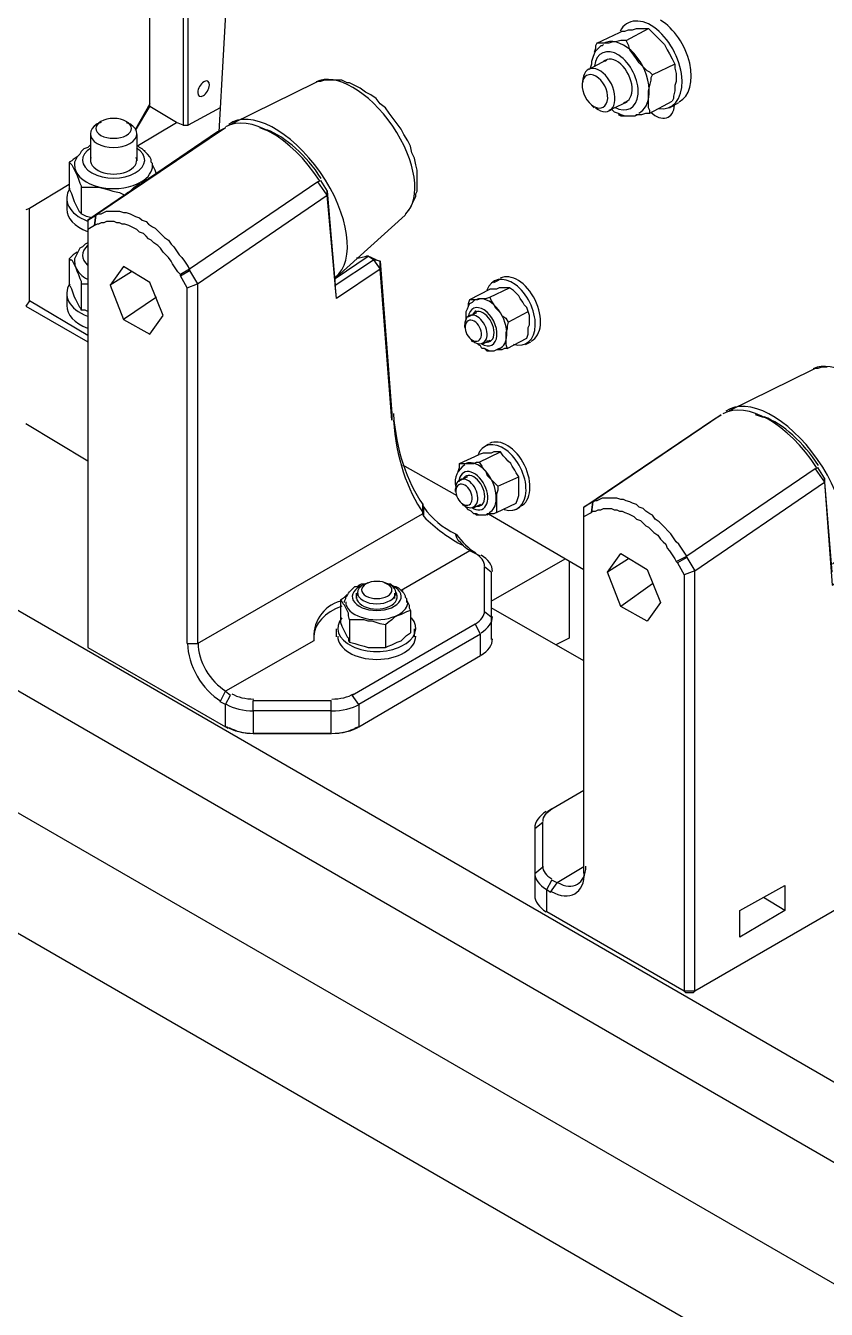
# Model space of a CAD drawing. Header units: inches. Extents: x 109 to 1721, y 29 to 669.
# Drawn here: x 1402.99 to 1415.6, y 298.11 to 318.33 of the extents above; entities that cross this region are included whole.
import ezdxf

# ---------------------------------------------------------------- set-up
doc = ezdxf.new("R2010")
doc.units = ezdxf.units.IN
doc.header["$LTSCALE"] = 0.03937
doc.header["$MEASUREMENT"] = 0
doc.layers.add('PDF3_Geometría', color=7, linetype='Continuous')

# ---------------------------------------------------------------- blocks, each defined once
blk = doc.blocks.new('OH3A1-1$-$ASSY$$CENTER$TUB_-_v2$-$copia1')
at = {"layer": 'PDF3_Geometría', "lineweight": -3}
for points in [[(19.60907, 9.9633), (15.89672, 7.82005), (14.04096, 8.89167), (14.04096, 8.9675), (14.85093, 9.43498)], [(14.93834, 9.10167), (14.93001, 8.95668)], [(14.90751, 8.96084), (14.90334, 8.96251), (14.88668, 8.97251), (14.88668, 9.05084), (14.90751, 9.03917)], [(15.18668, 9.01417), (15.18501, 9.01417), (15.18334, 9.01417), (15.18001, 9.01334), (15.17834, 9.01334), (15.17584, 9.01251), (15.17334, 9.01251), (15.17168, 9.01251), (15.17001, 9.01251), (15.16918, 9.01251), (15.16834, 9.01251), (15.18251, 9.01917), (15.18418, 9.02001), (15.18584, 9.02001), (15.18834, 9.02084), (15.19084, 9.02084), (15.19334, 9.02167)], [(15.21084, 9.01167), (15.21251, 9.00834), (15.21418, 9.00584), (15.21584, 9.00251), (15.21668, 9.00084), (15.21751, 8.99917), (15.20334, 8.99251), (15.20168, 8.99417), (15.20001, 8.99501), (15.19751, 8.99751), (15.19501, 9.00001), (15.19334, 9.00251), (15.19168, 9.00501), (15.18918, 9.00834), (15.18835, 9.01084), (15.18751, 9.01251), (15.18668, 9.01417), (15.20084, 9.02167)], [(15.19334, 9.02167), (15.19501, 9.02167), (15.19668, 9.02167), (15.19918, 9.02167), (15.20001, 9.02167), (15.20084, 9.02167), (15.20251, 9.02001), (15.20334, 9.01917), (15.20584, 9.01667), (15.20834, 9.01417), (15.21084, 9.01167)], [(15.17251, 9.01167), (15.17168, 9.01084), (15.17084, 9.01084), (15.16918, 9.00917), (15.16751, 9.00751), (15.16668, 9.00584), (15.16584, 9.00334), (15.16501, 9.00084), (15.16501, 8.99917), (15.16418, 8.99667)], [(15.16834, 9.01251), (15.16751, 9.01084), (15.16751, 9.00917), (15.16668, 9.00667)], [(15.17418, 9.00167), (15.16334, 8.99584)], [(15.21751, 8.99917), (15.21751, 8.99834), (15.21751, 8.99667), (15.21834, 8.99334), (15.21834, 8.99084), (15.21834, 8.98834)], [(15.00418, 8.86501), (15.04751, 8.90417), (15.04834, 8.90584), (15.05001, 8.90751), (15.05084, 8.90917), (15.05168, 8.91084), (15.05251, 8.91251), (15.05334, 8.91417), (15.05418, 8.91584), (15.05418, 8.91751), (15.05501, 8.91917), (15.05501, 8.92084), (15.05501, 8.92334), (15.05501, 8.92501), (15.05501, 8.92834), (15.05501, 8.93251), (15.05418, 8.93584), (15.05334, 8.94001), (15.05168, 8.94334), (15.05084, 8.94751), (15.04918, 8.95084), (15.04668, 8.95501), (15.04501, 8.95834), (15.04251, 8.96167), (15.04001, 8.965), (15.03751, 8.96834), (15.03501, 8.97167), (15.03168, 8.97417), (15.02918, 8.9775), (15.02584, 8.98), (15.02251, 8.98167), (15.01918, 8.98417), (15.01584, 8.98584), (15.01251, 8.9875), (15.01084, 8.9875), (15.00918, 8.98834), (15.00751, 8.98917), (15.00584, 8.98917), (15.00418, 8.98917), (15.00168, 8.98917), (15.00001, 8.98917), (14.99834, 8.98917), (14.99668, 8.98917), (14.99418, 8.98834), (14.99251, 8.98834), (14.99084, 8.9875), (14.93835, 8.96167)], [(15.15918, 8.98501), (15.15918, 8.98751)], [(15.20168, 8.96834), (15.20168, 8.97001), (15.20084, 8.97167), (15.20084, 8.97417), (15.20084, 8.97667), (15.20084, 8.98001), (15.20084, 8.98251), (15.20168, 8.98584), (15.20251, 8.98917), (15.20251, 8.99084), (15.20334, 8.99251)], [(15.21834, 8.98834), (15.21751, 8.98584), (15.21751, 8.98251), (15.21668, 8.97917), (15.21668, 8.97751), (15.21584, 8.97584)], [(14.88668, 8.97417), (14.87751, 8.95834)], [(14.87751, 8.95751), (14.88668, 8.97251)], [(14.93084, 8.97167), (14.91084, 8.96084)], [(15.16501, 8.97334), (15.16668, 8.97167)], [(15.18668, 8.97501), (15.17584, 8.97001)], [(15.17751, 8.97084), (15.17918, 8.96917), (15.18168, 8.96834), (15.18334, 8.96751), (15.18584, 8.96667), (15.18751, 8.96667), (15.19001, 8.96667), (15.19251, 8.96667), (15.19334, 8.96751), (15.19418, 8.96751)], [(15.19251, 8.96667), (15.19418, 8.96751), (15.19668, 8.96751), (15.19918, 8.96834), (15.20168, 8.96834), (15.21584, 8.97584)], [(15.21418, 8.97167), (15.22001, 8.97501)], [(15.21668, 8.97334), (15.21668, 8.97251)], [(14.04088, 8.96748), (15.89664, 7.89669), (15.89664, 7.82003)], [(14.85584, 8.96251), (14.85334, 8.96167)], [(14.87168, 8.96251), (14.87418, 8.96167)], [(14.87834, 8.94751), (14.90334, 8.96251)], [(15.18168, 8.96751), (15.18334, 8.96667), (15.18418, 8.96667), (15.18501, 8.96667), (15.18668, 8.96667)], [(14.92918, 8.95667), (14.84751, 8.90084), (14.84751, 8.89501)], [(14.84918, 8.95501), (14.84918, 8.93834)], [(14.93418, 8.95917), (14.85251, 8.90417)], [(14.87834, 8.95501), (14.87834, 8.93834)], [(14.93418, 8.95917), (14.92918, 8.95667)], [(14.96001, 8.95751), (14.95584, 8.95917)], [(14.84918, 8.94834), (14.84751, 8.94667), (14.84501, 8.94584), (14.84334, 8.94417), (14.84251, 8.94251), (14.84084, 8.94084), (14.84001, 8.93917), (14.83918, 8.93751), (14.83918, 8.93667), (14.83918, 8.93584), (14.83918, 8.93501)], [(14.88834, 8.93501), (14.88834, 8.93584), (14.88834, 8.93667), (14.88751, 8.93751), (14.88751, 8.93917), (14.88668, 8.94084), (14.88501, 8.94251), (14.88334, 8.94417), (14.88168, 8.94584), (14.88001, 8.94667), (14.87834, 8.94834)], [(14.84084, 8.94084), (14.83834, 8.93917), (14.83751, 8.93834), (14.83584, 8.93751), (14.83584, 8.92084)], [(14.88334, 8.94417), (14.88334, 8.94501)], [(14.88418, 8.94334), (14.88334, 8.94417)], [(14.83584, 8.93751), (14.83668, 8.93667), (14.83751, 8.93584), (14.83834, 8.93417), (14.83918, 8.93251), (14.84001, 8.93084)], [(14.84001, 8.93084), (14.84084, 8.92917), (14.84168, 8.92667), (14.84251, 8.92417), (14.84334, 8.92251), (14.84334, 8.92167), (14.84584, 8.92167), (14.84751, 8.92167), (14.85084, 8.92167), (14.85418, 8.92167), (14.85751, 8.92084)], [(14.89084, 8.93001), (14.89001, 8.93251), (14.88918, 8.93417), (14.88834, 8.93584), (14.88834, 8.93667)], [(14.83584, 8.92334), (14.81084, 8.90834), (14.80834, 8.90751)], [(14.87168, 8.91751), (14.87251, 8.91834), (14.87418, 8.91917), (14.87668, 8.92167), (14.87918, 8.92334), (14.88084, 8.92501), (14.88334, 8.92584), (14.88501, 8.92667)], [(14.99251, 8.925), (14.91168, 8.87001)], [(14.99251, 8.92501), (14.99418, 8.92584)], [(14.99834, 8.91667), (14.99251, 8.92501)], [(14.99418, 8.92584), (14.99834, 8.91917), (15.00334, 8.86001)], [(14.83418, 8.91417), (14.83418, 8.90751)], [(14.84001, 8.91084), (14.83918, 8.91251), (14.83834, 8.91501), (14.83751, 8.91751), (14.83668, 8.91917), (14.83584, 8.92084)], [(14.84334, 8.92167), (14.84334, 8.90501), (14.84334, 8.90584), (14.84251, 8.90584), (14.84168, 8.90751), (14.84084, 8.90917), (14.84001, 8.91084)], [(14.85751, 8.92084), (14.86084, 8.92001), (14.86334, 8.91917), (14.86751, 8.91834), (14.86918, 8.91751), (14.87084, 8.91667)], [(14.91668, 8.86084), (14.99834, 8.91667)], [(15.00418, 8.85167), (14.99834, 8.91667), (14.99834, 8.91917)], [(14.84751, 8.82834), (14.81085, 8.85001), (14.81085, 8.90834)], [(14.85251, 8.90417), (14.85418, 8.90501), (14.85585, 8.90501), (14.85751, 8.90584), (14.85918, 8.90667), (14.86084, 8.90667), (14.86251, 8.90667), (14.86418, 8.90667), (14.86584, 8.90667), (14.86751, 8.90667), (14.87001, 8.90584), (14.87168, 8.90584), (14.87418, 8.90501), (14.87584, 8.90417), (14.87751, 8.90334), (14.88001, 8.90251), (14.88168, 8.90084), (14.88418, 8.90001), (14.88584, 8.89834), (14.88834, 8.89667), (14.89001, 8.89584), (14.89251, 8.89334), (14.89418, 8.89167), (14.89584, 8.89001), (14.89834, 8.88834), (14.90001, 8.88584), (14.90168, 8.88417), (14.90334, 8.88167), (14.90501, 8.87917), (14.90668, 8.87751), (14.90834, 8.87501), (14.91001, 8.87251), (14.91168, 8.87001)], [(14.85001, 8.90251), (14.84668, 8.90334), (14.84334, 8.90501)], [(14.84751, 8.90084), (14.85251, 8.90417)], [(14.91001, 8.63418), (14.91001, 8.85834), (14.90584, 8.86584), (14.90584, 8.86667), (14.90418, 8.86834), (14.90251, 8.87084), (14.90084, 8.87334), (14.90001, 8.875), (14.89834, 8.8775), (14.89668, 8.87917), (14.89501, 8.88083), (14.89334, 8.88333), (14.89168, 8.885), (14.88918, 8.88667), (14.88751, 8.88833), (14.88584, 8.88917), (14.88418, 8.89083), (14.88251, 8.8925), (14.88001, 8.89333), (14.87834, 8.895), (14.87668, 8.89583), (14.87501, 8.89667), (14.87334, 8.8975), (14.87084, 8.89833), (14.86918, 8.89833), (14.86751, 8.89917), (14.86584, 8.89917), (14.86418, 8.9), (14.86251, 8.9), (14.86084, 8.9), (14.85918, 8.9), (14.85751, 8.89917), (14.85584, 8.89917), (14.85418, 8.89833), (14.85334, 8.89833), (14.85168, 8.8975), (14.84751, 8.895), (14.84751, 8.63168)], [(14.85251, 8.90417), (14.85168, 8.89751), (14.85251, 8.90417)], [(14.84751, 8.88667), (14.84584, 8.88584), (14.84418, 8.88417), (14.84251, 8.88334), (14.84168, 8.88167), (14.84084, 8.88001), (14.84001, 8.87834), (14.83918, 8.87667), (14.83918, 8.87417)], [(14.84084, 8.88084), (14.83834, 8.87917), (14.83751, 8.87834), (14.83584, 8.87667), (14.83584, 8.86001)], [(14.83584, 8.87667), (14.83668, 8.87584), (14.83751, 8.87584), (14.83834, 8.87417), (14.83918, 8.87251), (14.84001, 8.87084)], [(15.00334, 8.86417), (15.02418, 8.87834)], [(15.03168, 8.87001), (15.00418, 8.85167), (15.00335, 8.86001), (15.02751, 8.87584)], [(15.02918, 8.87584), (15.02418, 8.87834)], [(15.02751, 8.87584), (15.02418, 8.87834)], [(15.02918, 8.87584), (15.03168, 8.87501)], [(15.03168, 8.875), (15.03918, 8.77917)], [(14.84001, 8.87084), (14.84084, 8.86834), (14.84168, 8.86667), (14.84251, 8.86417), (14.84334, 8.86251), (14.84334, 8.86084), (14.84584, 8.86084), (14.84751, 8.86084)], [(14.87501, 8.86834), (14.86168, 8.86001)], [(14.91168, 8.87001), (14.90584, 8.86667)], [(14.90584, 8.86584), (14.91168, 8.86917)], [(14.91168, 8.87001), (14.91168, 8.86917)], [(14.91168, 8.86917), (14.91668, 8.86084)], [(15.03918, 8.77501), (15.03168, 8.87)], [(14.84001, 8.85084), (14.83918, 8.85251), (14.83834, 8.85501), (14.83751, 8.85751), (14.83668, 8.85917), (14.83584, 8.86001)], [(14.84334, 8.86084), (14.84334, 8.84417), (14.84334, 8.84501), (14.84251, 8.84584), (14.84168, 8.84751), (14.84084, 8.84917), (14.84001, 8.85084)], [(14.91001, 8.85833), (14.91668, 8.86083), (14.91668, 8.63418)], [(15.08834, 8.85084), (15.10084, 8.85751)], [(15.12418, 8.82667), (15.12501, 8.82917), (15.12501, 8.83084), (15.12501, 8.83334), (15.12584, 8.83501), (15.12584, 8.83751), (15.12584, 8.83917), (15.12584, 8.84084), (15.12501, 8.84334), (15.12418, 8.84584), (15.12251, 8.84751), (15.12168, 8.84917), (15.12001, 8.85167), (15.11918, 8.85334), (15.11751, 8.85501), (15.11584, 8.85667), (15.11334, 8.85834), (15.11251, 8.85834), (15.11084, 8.85834), (15.10918, 8.85834), (15.10834, 8.85834), (15.10668, 8.85834), (15.10501, 8.85751), (15.10334, 8.85751), (15.10084, 8.85751)], [(15.10084, 8.85251), (15.11334, 8.85834)], [(15.10334, 8.86167), (15.10668, 8.86334)], [(14.81084, 8.85001), (14.80834, 8.84667), (14.84751, 8.82417)], [(14.83418, 8.85417), (14.83418, 8.84667)], [(14.89084, 8.85251), (14.87001, 8.83834)], [(15.08584, 8.83834), (15.08584, 8.84001), (15.08584, 8.84167), (15.08584, 8.84334), (15.08668, 8.84501), (15.08751, 8.84667), (15.08834, 8.84834), (15.09001, 8.84917), (15.09168, 8.85084)], [(15.08751, 8.84667), (15.08751, 8.84834), (15.08834, 8.85084), (15.08918, 8.85084), (15.09084, 8.85084), (15.09251, 8.85084), (15.09334, 8.85084)], [(15.09334, 8.85084), (15.09501, 8.85167), (15.09668, 8.85167), (15.09834, 8.85167), (15.10084, 8.85251), (15.10168, 8.85001), (15.10334, 8.84751), (15.10418, 8.84584), (15.10584, 8.84417)], [(14.84751, 8.84334), (14.84584, 8.84417), (14.84334, 8.84417)], [(15.09251, 8.84251), (15.08751, 8.84001)], [(15.10584, 8.84417), (15.10751, 8.84251), (15.10834, 8.84084), (15.11084, 8.83917), (15.11251, 8.83667), (15.11168, 8.83417), (15.11168, 8.83251), (15.11084, 8.83001), (15.11084, 8.82834), (15.11084, 8.82584), (15.11084, 8.82417), (15.11084, 8.82251), (15.11168, 8.82001), (15.11001, 8.82001), (15.10834, 8.81917), (15.10668, 8.81917), (15.10501, 8.81917)], [(15.11251, 8.83667), (15.12501, 8.84334)], [(15.08501, 8.83334), (15.08501, 8.83501)], [(15.08918, 8.82501), (15.09001, 8.82417)], [(15.10084, 8.82501), (15.09584, 8.82251)], [(15.11168, 8.82001), (15.12418, 8.82667)], [(15.10668, 8.82001), (15.10501, 8.81917), (15.10334, 8.81834), (15.10084, 8.81834), (15.09918, 8.81917), (15.09751, 8.82001), (15.09584, 8.82001), (15.09501, 8.82167), (15.09334, 8.82251)], [(15.10084, 8.81834), (15.10001, 8.81834), (15.09918, 8.81834), (15.09751, 8.82001)], [(15.12334, 8.82251), (15.12668, 8.82417)], [(14.68503, 8.80166), (14.61754, 8.7625), (15.4525, 8.28002), (15.99498, 8.59334)], [(15.31334, 8.80834), (15.31168, 8.80834), (15.31001, 8.80834), (15.30751, 8.8075), (15.30584, 8.8075), (15.30418, 8.80667), (15.25168, 8.78084)], [(15.03918, 8.77917), (15.03918, 8.77501)], [(15.24668, 8.77834), (15.16585, 8.72334)], [(15.24251, 8.77584), (15.24668, 8.77834)], [(15.27334, 8.77667), (15.26834, 8.77834)], [(14.84751, 8.74917), (14.80834, 8.77251)], [(15.16001, 8.72001), (15.24251, 8.77584)], [(15.45249, 8.28001), (15.45249, 8.22918), (14.61753, 8.71166), (14.61753, 8.76249)], [(15.08168, 8.74751), (15.09418, 8.75334)], [(15.11751, 8.72251), (15.11834, 8.72501), (15.11918, 8.72751), (15.11918, 8.72917), (15.11918, 8.73167), (15.11918, 8.73334), (15.11918, 8.73501), (15.11918, 8.73751), (15.11918, 8.73917), (15.11751, 8.74167), (15.11668, 8.74334), (15.11501, 8.74584), (15.11418, 8.74751), (15.11251, 8.74917), (15.11084, 8.75084), (15.10918, 8.75251), (15.10751, 8.75501), (15.10584, 8.75501), (15.10418, 8.75501), (15.10334, 8.75501), (15.10168, 8.75417), (15.10001, 8.75417), (15.09834, 8.75417), (15.09668, 8.75417), (15.09418, 8.75334)], [(15.09418, 8.74834), (15.10751, 8.75501)], [(15.09751, 8.75834), (15.10001, 8.76001)], [(15.04584, 8.74667), (15.08001, 8.72751)], [(15.08084, 8.74251), (15.08168, 8.74501), (15.08168, 8.74751), (15.08334, 8.74751), (15.08418, 8.74751), (15.08584, 8.74751), (15.08751, 8.74751)], [(15.08751, 8.74751), (15.08918, 8.74751), (15.09084, 8.74751), (15.09251, 8.74834), (15.09418, 8.74834), (15.09584, 8.74584), (15.09668, 8.74417), (15.09834, 8.74251), (15.09918, 8.74001)], [(15.30584, 8.74417), (15.22501, 8.68917)], [(15.30584, 8.74417), (15.30751, 8.74501)], [(15.30584, 8.74417), (15.31168, 8.73584)], [(15.31168, 8.73834), (15.30751, 8.74501)], [(15.08668, 8.73917), (15.08168, 8.73667)], [(15.09918, 8.74001), (15.10084, 8.73834), (15.10251, 8.73667), (15.10418, 8.73501), (15.10584, 8.73334), (15.10584, 8.73084), (15.10501, 8.72834), (15.10501, 8.72584), (15.10501, 8.72417), (15.10501, 8.72251), (15.10501, 8.72001), (15.10501, 8.71834), (15.10501, 8.71667), (15.10334, 8.71584), (15.10168, 8.71584), (15.10001, 8.71584), (15.09918, 8.71501)], [(15.10584, 8.73334), (15.11918, 8.73917)], [(15.31668, 8.67917), (15.31168, 8.73834)], [(15.31168, 8.73834), (15.31168, 8.73584)], [(15.07918, 8.73001), (15.07918, 8.73167)], [(15.22501, 8.68834), (15.23001, 8.68001), (15.31168, 8.73584), (15.31668, 8.67084), (15.34501, 8.68917), (15.35251, 8.59418)], [(15.05834, 8.72167), (15.05834, 8.71584)], [(15.05834, 8.72167), (15.05918, 8.72001)], [(15.05918, 8.71417), (15.05918, 8.72001)], [(15.08334, 8.72167), (15.08501, 8.72084)], [(15.10001, 8.71584), (15.09918, 8.71584), (15.09834, 8.71501), (15.09751, 8.71501), (15.09668, 8.71501), (15.09418, 8.71501), (15.09251, 8.71584), (15.09084, 8.71584), (15.08918, 8.71751), (15.08751, 8.71834), (15.08584, 8.72001)], [(15.09501, 8.72167), (15.09001, 8.71917)], [(15.10501, 8.71667), (15.11751, 8.72251)], [(15.11668, 8.71834), (15.12001, 8.72001)], [(15.16584, 8.72334), (15.16001, 8.72001)], [(15.16001, 8.71417), (15.16001, 8.72001)], [(15.16584, 8.72334), (15.16501, 8.71667)], [(15.16501, 8.71667), (15.16584, 8.72334)], [(15.22501, 8.68917), (15.22334, 8.69167), (15.22168, 8.69417), (15.22001, 8.69667), (15.21834, 8.69834), (15.21668, 8.70084), (15.21501, 8.70334), (15.21334, 8.70501), (15.21084, 8.70751), (15.20918, 8.70917), (15.20751, 8.71084), (15.20501, 8.71251), (15.20334, 8.71501), (15.20168, 8.71584), (15.19918, 8.71751), (15.19751, 8.71917), (15.19501, 8.72001), (15.19334, 8.72167), (15.19084, 8.72251), (15.18918, 8.72334), (15.18668, 8.72417), (15.18501, 8.72501), (15.18334, 8.72501), (15.18084, 8.72584), (15.17918, 8.72584), (15.17751, 8.72584), (15.17584, 8.72584), (15.17334, 8.72584), (15.17168, 8.72584), (15.17001, 8.72501), (15.16835, 8.72417), (15.16751, 8.72417), (15.16585, 8.72334)], [(14.91668, 8.63417), (15.05834, 8.71584)], [(15.05918, 8.71417), (15.05834, 8.71584)], [(15.09501, 8.71501), (15.09334, 8.71501), (15.09251, 8.71501), (15.09168, 8.71584)], [(15.10001, 8.71584), (15.16001, 8.68084)], [(15.16001, 8.48918), (15.16001, 8.71417), (15.16501, 8.71667), (15.16585, 8.7175), (15.16751, 8.7175), (15.16918, 8.71833), (15.17085, 8.71833), (15.17251, 8.71917), (15.17418, 8.71917), (15.17584, 8.71917), (15.17751, 8.71917), (15.17918, 8.71833), (15.18084, 8.71833), (15.18251, 8.7175), (15.18418, 8.7175), (15.18584, 8.71667), (15.18834, 8.71583), (15.19001, 8.715), (15.19168, 8.71417), (15.19334, 8.7125), (15.19584, 8.71167), (15.19751, 8.71), (15.19918, 8.70833), (15.20084, 8.7075), (15.20251, 8.70583), (15.20418, 8.70417), (15.20668, 8.7025), (15.20834, 8.7), (15.21001, 8.69833), (15.21168, 8.69667), (15.21251, 8.69417), (15.21418, 8.6925), (15.21584, 8.69), (15.21751, 8.6875), (15.21834, 8.68583), (15.21918, 8.685), (15.22334, 8.6775), (15.22334, 8.41501)], [(15.08418, 8.69584), (15.08251, 8.69751), (15.08084, 8.69917), (15.08001, 8.70084), (15.07918, 8.70334), (15.07918, 8.70251)], [(15.08834, 8.69251), (15.04501, 8.66751)], [(15.09168, 8.69084), (15.08834, 8.69251)], [(15.09501, 8.68917), (15.09168, 8.69084)], [(15.10168, 8.66084), (15.14834, 8.68751)], [(15.18834, 8.68751), (15.17501, 8.67917)], [(15.21834, 8.68584), (15.22501, 8.68917)], [(15.22501, 8.68834), (15.21918, 8.68501)], [(15.22501, 8.68834), (15.22501, 8.68917)], [(15.09751, 8.65417), (15.09751, 8.68251)], [(15.10168, 8.67917), (15.09751, 8.68251)], [(15.15084, 8.68584), (15.15084, 8.63751), (15.14251, 8.63334)], [(15.23001, 8.41501), (15.23001, 8.68), (15.22334, 8.6775)], [(15.00918, 8.66001), (15.00918, 8.66084), (15.01001, 8.66251), (15.01001, 8.66334), (15.01084, 8.66417), (15.01168, 8.66584), (15.01251, 8.66667), (15.01334, 8.66751), (15.01418, 8.66834), (15.01501, 8.66917), (15.01584, 8.67001), (15.01751, 8.67001), (15.01834, 8.67084), (15.02001, 8.67167), (15.02084, 8.67167), (15.02251, 8.67167), (15.02418, 8.67251)], [(15.02251, 8.67167), (15.02084, 8.67084)], [(15.03418, 8.67251), (15.03584, 8.67167), (15.03668, 8.67167), (15.03834, 8.67167), (15.03918, 8.67084), (15.04084, 8.67001), (15.04168, 8.67001), (15.04334, 8.66917), (15.04418, 8.66834), (15.04501, 8.66751), (15.04584, 8.66667), (15.04668, 8.66584), (15.04751, 8.66417), (15.04751, 8.66334), (15.04834, 8.66251), (15.04834, 8.66084), (15.04834, 8.66001)], [(15.03584, 8.67167), (15.03751, 8.67084)], [(15.10168, 8.67917), (15.10168, 8.65084)], [(15.20334, 8.67167), (15.18334, 8.65751)], [(15.01001, 8.65667), (15.00918, 8.65834), (15.00834, 8.65917), (15.00751, 8.66084), (15.00668, 8.66167), (15.00918, 8.66334), (15.01084, 8.66501)], [(15.01668, 8.66584), (15.01668, 8.66251)], [(15.04084, 8.66584), (15.04084, 8.66251)], [(15.04418, 8.66834), (15.04501, 8.66751), (15.04584, 8.66751), (15.04584, 8.66667)], [(15.00668, 8.66167), (15.00668, 8.64751)], [(15.02418, 8.64834), (15.02168, 8.64917), (15.01834, 8.64917), (15.01584, 8.64917), (15.01251, 8.64917), (15.01168, 8.65167), (15.01168, 8.65334), (15.01084, 8.65501), (15.01001, 8.65667)], [(15.04834, 8.66167), (15.04918, 8.66001), (15.05001, 8.65834), (15.05001, 8.65667), (15.05084, 8.65501), (15.04834, 8.65417), (15.04668, 8.65334), (15.04501, 8.65251), (15.04251, 8.65167), (15.04084, 8.65084), (15.03918, 8.64917), (15.03668, 8.64751), (15.03501, 8.64584), (15.03168, 8.64667), (15.02918, 8.64751), (15.02668, 8.64834), (15.02418, 8.64834)], [(15.16001, 8.62334), (15.10168, 8.65667)], [(15.00668, 8.64751), (15.00751, 8.64501), (15.00834, 8.64334), (15.00918, 8.64167), (15.01001, 8.64001)], [(15.01251, 8.64917), (15.01251, 8.63501)], [(15.05084, 8.65501), (15.05084, 8.64084)], [(15.10168, 8.65084), (15.09751, 8.65417)], [(15.10168, 8.65084), (15.10168, 8.63667)], [(15.00418, 8.63834), (15.00418, 8.64334)], [(15.01001, 8.64001), (15.01084, 8.63834), (15.01168, 8.63751), (15.01168, 8.63584), (15.01251, 8.63501), (15.01584, 8.63417), (15.01834, 8.63334), (15.02168, 8.63251), (15.02418, 8.63167), (15.02668, 8.63167), (15.02918, 8.63167), (15.03168, 8.63167), (15.03501, 8.63167), (15.03668, 8.63251), (15.03918, 8.63334), (15.04084, 8.63417), (15.04251, 8.63501), (15.04501, 8.63584), (15.04668, 8.63751), (15.04834, 8.63917), (15.05084, 8.64084)], [(15.01418, 8.60167), (15.09168, 8.64667)], [(15.09501, 8.64001), (15.01834, 8.59584)], [(15.03501, 8.64584), (15.03501, 8.63167)], [(15.05334, 8.63834), (15.05334, 8.64334)], [(15.09501, 8.64001), (15.09168, 8.64667)], [(15.09501, 8.62667), (15.09501, 8.64001)], [(14.84751, 8.63167), (14.93418, 8.58167), (14.93584, 8.58084)], [(14.91001, 8.63417), (14.91668, 8.63417)], [(14.99001, 8.63584), (14.93418, 8.60417)], [(15.01834, 8.58167), (15.09501, 8.62667)], [(14.93084, 8.59751), (14.93418, 8.60417)], [(14.93418, 8.60417), (14.93751, 8.60167)], [(14.93418, 8.59584), (14.93751, 8.60167)], [(15.01834, 8.59584), (15.01418, 8.60167)], [(14.93418, 8.59584), (14.93084, 8.59751)], [(14.93418, 8.58167), (14.93418, 8.59584)], [(14.95168, 8.59834), (15.00084, 8.59834)], [(14.95168, 8.59167), (14.95168, 8.59834)], [(15.00084, 8.59167), (14.95168, 8.59167)], [(14.95168, 8.59167), (14.95168, 8.57751)], [(15.00084, 8.59167), (15.00084, 8.59834)], [(15.00084, 8.57751), (15.00084, 8.59167)], [(15.01834, 8.59584), (15.01834, 8.58167)], [(15.00084, 8.57751), (14.95168, 8.57751)], [(14.95168, 8.57751), (14.95168, 8.57751)], [(14.95168, 8.57751), (15.00084, 8.57751)], [(15.00084, 8.57751), (15.00084, 8.57751)], [(15.01834, 8.58167), (15.01584, 8.58084)], [(15.14001, 8.53001), (15.16001, 8.54167)], [(15.13668, 8.52751), (15.14001, 8.53001)], [(15.12918, 8.51751), (15.13418, 8.52167)], [(15.13418, 8.49334), (15.13418, 8.52167)], [(15.12918, 8.51751), (15.12918, 8.48917), (15.12918, 8.47501)], [(15.38417, 8.50417), (15.23001, 8.41501), (15.22918, 8.41417)], [(15.12918, 8.48917), (15.13418, 8.49334)], [(15.16001, 8.49334), (15.14334, 8.48334)], [(15.13668, 8.47917), (15.14001, 8.48501)], [(15.13668, 8.46501), (15.13668, 8.47917)], [(15.13668, 8.47917), (15.13918, 8.47751)], [(15.13918, 8.47751), (15.14334, 8.48334)], [(15.14334, 8.48334), (15.14001, 8.48501)], [(15.28668, 8.46584), (15.27334, 8.47417)], [(15.22334, 8.41501), (15.13668, 8.465)], [(15.23001, 8.41501), (15.22334, 8.41501), (15.22418, 8.41417)], [(15.22418, 8.41417), (15.22918, 8.41417)]]:
    blk.add_lwpolyline(points, dxfattribs=at)
for points in [[(14.90751, 9.03917), (14.90751, 8.96084), (14.91084, 8.96084), (14.91084, 9.03834)], [(15.02751, 8.87584), (15.03168, 8.87001), (15.03168, 8.87501)], [(14.88668, 8.86167), (14.87001, 8.87167), (14.86168, 8.86001), (14.87001, 8.83834), (14.88668, 8.82917), (14.89501, 8.84084)], [(15.18334, 8.65751), (15.17501, 8.67917), (15.18334, 8.69084), (15.20001, 8.68084), (15.20834, 8.66001), (15.20001, 8.64834)], [(15.28668, 8.48167), (15.28668, 8.46584), (15.25834, 8.44917), (15.25834, 8.46584)]]:
    blk.add_lwpolyline(points, close=True, dxfattribs=at)
for centre, radius, start, end in [((15.17727, 9.00349), 0.01, 96.1798, 116.14625), ((15.17723, 8.99696), 0.00544, 119.4799, 134.8472), ((15.18533, 8.98057), 0.00544, 277.74853, 293.11583), ((14.8546, 8.93874), 0.00542, 161.45798, 176.55322), ((14.87288, 8.93874), 0.00546, 3.50543, 18.48337), ((14.8483, 8.93547), 0.00912, 180.27824, 204.76331), ((14.86376, 8.953), 0.02299, 249.36101, 290.63899), ((14.8483, 8.87463), 0.00912, 180.27824, 204.76331), ((15.01637, 8.8968), 0.01969, 271.04423, 292.66906), ((15.09493, 8.84483), 0.00658, 95.63814, 116.15116), ((15.09188, 8.73572), 0.01293, 122.10952, 190.63173), ((15.08826, 8.74149), 0.00658, 95.63814, 116.15116), ((15.10181, 8.75084), 0.05262, 215.87171, 244.51715), ((15.13232, 8.7877), 0.10371, 225.15025, 242.34207), ((15.1019, 8.71625), 0.02707, 229.56456, 240.37961), ((15.01293, 8.63862), 0.02308, 105.70864, 186.91123), ((15.01687, 8.66046), 0.00686, 180.33582, 205.48808)]:
    blk.add_arc(centre, radius, start, end, dxfattribs=at)
for points in [[(15.20594, 9.02126), (15.19674, 9.02861), (15.18726, 9.02809), (15.18289, 9.02001)], [(15.22198, 8.9888), (15.22174, 9.00057), (15.21514, 9.01392), (15.20594, 9.02126)], [(15.22682, 8.99985), (15.22419, 9.01122), (15.21685, 9.02199), (15.20832, 9.02698)], [(15.19374, 9.00347), (15.18856, 9.01027), (15.18187, 9.01406), (15.1762, 9.01343)], [(15.18214, 9.00484), (15.17468, 9.00963), (15.16784, 9.00662), (15.16671, 8.99804)], [(15.18336, 8.99924), (15.17942, 9.00277), (15.17516, 9.00339), (15.17256, 9.00082)], [(15.19424, 8.98035), (15.19496, 8.98919), (15.1896, 9.00004), (15.18214, 9.00484)], [(15.2013, 8.98046), (15.2018, 8.9879), (15.19892, 8.99667), (15.19374, 9.00347)], [(15.16606, 8.99654), (15.16201, 8.99681), (15.15935, 8.99338), (15.15943, 8.98799)], [(15.17744, 8.9868), (15.17469, 8.99237), (15.17012, 8.99628), (15.16606, 8.99654)], [(15.19054, 8.98471), (15.19013, 8.98998), (15.18729, 8.99572), (15.18336, 8.99924)], [(15.2202, 8.97557), (15.22682, 8.97884), (15.22945, 8.98848), (15.22682, 8.99985)], [(14.92056, 8.9881), (14.91851, 8.98684), (14.9168, 8.98387), (14.91673, 8.98147)], [(14.92413, 8.98604), (14.9242, 8.98844), (14.9226, 8.98937), (14.92056, 8.9881)], [(15.03963, 8.96018), (15.02482, 8.98196), (15.00378, 8.99413), (14.99133, 8.98812)], [(15.16775, 8.99162), (15.16331, 8.99413), (15.15941, 8.9919), (15.15905, 8.98664)], [(15.17514, 8.97754), (15.1755, 8.98281), (15.17219, 8.98911), (15.16775, 8.99162)], [(15.17827, 8.97185), (15.18052, 8.97523), (15.18019, 8.98123), (15.17744, 8.9868)], [(15.20698, 8.97125), (15.21606, 8.96982), (15.22223, 8.97704), (15.22198, 8.9888)], [(14.91673, 8.98147), (14.91665, 8.97907), (14.91825, 8.97815), (14.9203, 8.97941)], [(14.9203, 8.97941), (14.92234, 8.98067), (14.92406, 8.98364), (14.92413, 8.98604)], [(15.15905, 8.98664), (15.15869, 8.98137), (15.16199, 8.97507), (15.16644, 8.97256)], [(15.17947, 8.97222), (15.18697, 8.96791), (15.19352, 8.97151), (15.19424, 8.98035)], [(15.18523, 8.97518), (15.18885, 8.97568), (15.19095, 8.97944), (15.19054, 8.98471)], [(15.19465, 8.96839), (15.1985, 8.97029), (15.20091, 8.97467), (15.2013, 8.98046)], [(14.99406, 8.93103), (14.97566, 8.95746), (14.9499, 8.97097), (14.9363, 8.96132)], [(15.16644, 8.97256), (15.17088, 8.97004), (15.17478, 8.97228), (15.17514, 8.97754)], [(15.16744, 8.97178), (15.17167, 8.96843), (15.17602, 8.96846), (15.17827, 8.97185)], [(15.21212, 8.96539), (15.21506, 8.96625), (15.21695, 8.96919), (15.21721, 8.97332)], [(14.8558, 8.96318), (14.85141, 8.96073), (14.85141, 8.95678), (14.8558, 8.95434)], [(14.87172, 8.96318), (14.86732, 8.96562), (14.8602, 8.96562), (14.8558, 8.96318)], [(14.87172, 8.95434), (14.87611, 8.95678), (14.87611, 8.96073), (14.87172, 8.96318)], [(14.99342, 8.92601), (14.97577, 8.95321), (14.9493, 8.96828), (14.9343, 8.95967)], [(15.2023, 8.96894), (15.20554, 8.96585), (15.20918, 8.96453), (15.21212, 8.96539)], [(14.85345, 8.96161), (14.84775, 8.95819), (14.84775, 8.95265), (14.85345, 8.94924)], [(14.87407, 8.94924), (14.87977, 8.95265), (14.87977, 8.95819), (14.87407, 8.96161)], [(14.99457, 8.92727), (14.98515, 8.9418), (14.97242, 8.95321), (14.96038, 8.95791)], [(15.04786, 8.905), (15.05803, 8.91436), (15.05444, 8.93841), (15.03963, 8.96018)], [(14.84936, 8.94638), (14.84217, 8.9419), (14.8425, 8.93494), (14.8501, 8.93069)], [(14.85345, 8.94924), (14.85914, 8.94582), (14.86838, 8.94582), (14.87407, 8.94924)], [(14.8558, 8.95434), (14.8602, 8.9519), (14.86732, 8.9519), (14.87172, 8.95434)], [(14.87742, 8.93069), (14.88502, 8.93494), (14.88535, 8.9419), (14.87816, 8.94638)], [(14.84946, 8.94047), (14.8483, 8.937), (14.85075, 8.93345), (14.85566, 8.93148)], [(14.87186, 8.93148), (14.87677, 8.93345), (14.87921, 8.937), (14.87806, 8.94047)], [(14.84001, 8.93165), (14.84229, 8.92662), (14.84891, 8.92269), (14.8574, 8.92134)], [(14.8501, 8.93069), (14.85771, 8.92644), (14.86982, 8.92644), (14.87742, 8.93069)], [(14.88114, 8.92511), (14.88575, 8.92785), (14.88834, 8.93155), (14.88834, 8.93542)], [(15.00339, 8.8649), (15.01661, 8.8751), (15.01245, 8.9046), (14.99406, 8.93103)], [(14.8574, 8.92134), (14.86588, 8.91999), (14.87493, 8.92143), (14.88114, 8.92511)], [(14.83626, 8.92089), (14.83113, 8.91342), (14.83571, 8.90489), (14.84726, 8.90041)], [(14.83418, 8.90792), (14.83418, 8.90223), (14.83908, 8.89692), (14.84726, 8.89374)], [(14.84738, 8.88492), (14.84311, 8.88118), (14.84311, 8.87634), (14.84738, 8.87259)], [(14.84001, 8.87081), (14.84124, 8.86809), (14.84378, 8.86564), (14.84731, 8.86375)], [(15.11683, 8.86037), (15.10928, 8.86583), (15.10175, 8.86431), (15.09903, 8.85678)], [(15.12942, 8.85068), (15.12402, 8.86162), (15.11412, 8.86775), (15.10731, 8.86439)], [(14.83626, 8.86089), (14.83113, 8.85342), (14.83571, 8.84489), (14.84726, 8.84041)], [(15.12949, 8.83476), (15.12974, 8.84408), (15.12438, 8.85491), (15.11683, 8.86037)], [(15.10627, 8.84436), (15.1027, 8.8491), (15.09813, 8.85178), (15.09428, 8.85138)], [(15.12688, 8.82479), (15.13368, 8.82816), (15.13482, 8.83975), (15.12942, 8.85068)], [(14.83418, 8.84709), (14.83418, 8.8414), (14.83908, 8.83608), (14.84726, 8.83291)], [(15.08992, 8.84111), (15.08708, 8.8412), (15.08513, 8.83884), (15.08507, 8.83524)], [(15.09732, 8.84437), (15.09239, 8.84753), (15.0879, 8.84549), (15.08723, 8.83978)], [(15.09775, 8.84175), (15.09443, 8.84435), (15.09107, 8.84402), (15.08966, 8.84094)], [(15.09223, 8.84379), (15.0915, 8.84336), (15.0909, 8.84267), (15.09049, 8.84177)], [(15.10533, 8.82815), (15.10581, 8.83399), (15.10225, 8.8412), (15.09732, 8.84437)], [(15.10352, 8.83009), (15.10347, 8.8343), (15.10107, 8.83915), (15.09775, 8.84175)], [(15.11159, 8.82841), (15.11187, 8.83354), (15.10984, 8.83962), (15.10627, 8.84436)], [(15.08528, 8.83408), (15.08501, 8.83074), (15.0871, 8.82678), (15.08994, 8.82522)], [(15.09092, 8.8373), (15.08807, 8.83885), (15.08555, 8.83742), (15.08528, 8.83408)], [(15.0977, 8.83486), (15.09589, 8.83852), (15.09277, 8.84103), (15.08992, 8.84111)], [(15.09557, 8.82843), (15.09584, 8.83177), (15.09376, 8.83574), (15.09092, 8.8373)], [(15.09794, 8.82488), (15.0996, 8.8272), (15.09951, 8.8312), (15.0977, 8.83486)], [(15.11582, 8.82281), (15.12345, 8.82039), (15.12924, 8.82545), (15.12949, 8.83476)], [(15.08994, 8.82522), (15.09278, 8.82366), (15.0953, 8.8251), (15.09557, 8.82843)], [(15.09556, 8.82292), (15.10051, 8.81999), (15.10485, 8.82231), (15.10533, 8.82815)], [(15.09796, 8.82415), (15.10126, 8.8234), (15.10357, 8.82587), (15.10352, 8.83009)], [(15.09879, 8.82498), (15.09976, 8.82476), (15.10066, 8.82482), (15.10145, 8.82514)], [(15.10716, 8.82011), (15.10976, 8.82139), (15.11137, 8.8244), (15.11159, 8.82841)], [(15.09033, 8.82459), (15.09323, 8.82245), (15.09628, 8.82257), (15.09794, 8.82488)], [(15.35296, 8.77935), (15.33815, 8.80113), (15.31711, 8.8133), (15.30467, 8.80729)], [(15.30675, 8.74518), (15.2891, 8.77238), (15.26263, 8.78745), (15.24763, 8.77884)], [(15.30739, 8.75019), (15.289, 8.77663), (15.26323, 8.79014), (15.24964, 8.78048)], [(15.04005, 8.77902), (15.0419, 8.75603), (15.04828, 8.73643), (15.05875, 8.72157)], [(15.30791, 8.74644), (15.29848, 8.76097), (15.28575, 8.77238), (15.27371, 8.77708)], [(15.04008, 8.77484), (15.04194, 8.7513), (15.04843, 8.73124), (15.05911, 8.71604)], [(15.111, 8.75621), (15.10344, 8.76167), (15.09591, 8.76014), (15.0932, 8.75261)], [(15.12275, 8.74651), (15.11735, 8.75745), (15.10745, 8.76358), (15.10064, 8.76022)], [(15.12365, 8.7306), (15.12391, 8.73991), (15.11855, 8.75075), (15.111, 8.75621)], [(15.09961, 8.74103), (15.09604, 8.74577), (15.09147, 8.74844), (15.08761, 8.74805)], [(15.12021, 8.72063), (15.12702, 8.72399), (15.12816, 8.73558), (15.12275, 8.74651)], [(15.31672, 8.68407), (15.32995, 8.69427), (15.32578, 8.72376), (15.30739, 8.75019)], [(15.08409, 8.73778), (15.08124, 8.73787), (15.07929, 8.73551), (15.07923, 8.73191)], [(15.08782, 8.74247), (15.08427, 8.74293), (15.08172, 8.74039), (15.08135, 8.73604)], [(15.09192, 8.73842), (15.0886, 8.74102), (15.08524, 8.74068), (15.08383, 8.73761)], [(15.08557, 8.73963), (15.08483, 8.73919), (15.08424, 8.73851), (15.08383, 8.73761)], [(15.09186, 8.73153), (15.09006, 8.73518), (15.08693, 8.73769), (15.08409, 8.73778)], [(15.09752, 8.73393), (15.0952, 8.73863), (15.09137, 8.74201), (15.08782, 8.74247)], [(15.09768, 8.72675), (15.09764, 8.73097), (15.09524, 8.73582), (15.09192, 8.73842)], [(15.10492, 8.72507), (15.1052, 8.73021), (15.10318, 8.73629), (15.09961, 8.74103)], [(15.07945, 8.73075), (15.07918, 8.72741), (15.08126, 8.72344), (15.08411, 8.72188)], [(15.08508, 8.73396), (15.08224, 8.73552), (15.07972, 8.73408), (15.07945, 8.73075)], [(15.08974, 8.7251), (15.09001, 8.72843), (15.08792, 8.7324), (15.08508, 8.73396)], [(15.09211, 8.72155), (15.09377, 8.72386), (15.09367, 8.72787), (15.09186, 8.73153)], [(15.09841, 8.72104), (15.1002, 8.72413), (15.09985, 8.72923), (15.09752, 8.73393)], [(15.10999, 8.71864), (15.11762, 8.71622), (15.1234, 8.72128), (15.12365, 8.7306)], [(15.08411, 8.72188), (15.08695, 8.72032), (15.08947, 8.72176), (15.08974, 8.7251)], [(15.0845, 8.72126), (15.08739, 8.71912), (15.09045, 8.71924), (15.09211, 8.72155)], [(15.08938, 8.7198), (15.09305, 8.71745), (15.09662, 8.71794), (15.09841, 8.72104)], [(15.09212, 8.72082), (15.09542, 8.72007), (15.09773, 8.72253), (15.09768, 8.72675)], [(15.09213, 8.72081), (15.09309, 8.7206), (15.094, 8.72065), (15.09479, 8.72097)], [(15.1005, 8.71677), (15.1031, 8.71806), (15.1047, 8.72107), (15.10492, 8.72507)], [(15.07968, 8.70314), (15.08328, 8.69801), (15.08762, 8.69385), (15.09209, 8.69127)], [(15.09751, 8.68292), (15.09751, 8.68591), (15.09545, 8.68877), (15.09177, 8.69088)], [(15.10251, 8.67959), (15.10251, 8.68346), (15.09992, 8.68717), (15.09531, 8.6899)], [(15.02105, 8.67126), (15.01633, 8.6685), (15.01633, 8.66401), (15.02105, 8.66125)], [(15.02282, 8.67175), (15.01908, 8.66964), (15.01908, 8.66621), (15.02282, 8.66409)], [(15.03637, 8.67175), (15.03263, 8.67387), (15.02656, 8.67387), (15.02282, 8.67175)], [(15.03637, 8.66409), (15.04011, 8.66621), (15.04011, 8.66964), (15.03637, 8.67175)], [(15.03814, 8.66125), (15.04286, 8.66401), (15.04286, 8.6685), (15.03814, 8.67126)], [(15.02115, 8.67108), (15.01544, 8.66896), (15.01287, 8.66496), (15.01482, 8.66126)], [(15.01764, 8.66676), (15.01543, 8.66345), (15.01711, 8.65965), (15.02174, 8.65747)], [(15.01764, 8.66592), (15.01707, 8.66507), (15.01675, 8.66416), (15.01669, 8.66324)], [(15.02282, 8.66409), (15.02656, 8.66198), (15.03263, 8.66198), (15.03637, 8.66409)], [(15.03745, 8.65747), (15.04208, 8.65965), (15.04376, 8.66345), (15.04154, 8.66676)], [(15.04437, 8.66126), (15.04632, 8.66496), (15.04374, 8.66896), (15.03804, 8.67108)], [(15.0425, 8.66325), (15.04244, 8.66416), (15.04212, 8.66507), (15.04155, 8.66592)], [(15.00752, 8.65778), (14.99662, 8.65354), (14.99006, 8.64644), (14.99001, 8.63884)], [(15.01068, 8.65751), (15.01249, 8.65363), (15.01777, 8.6506), (15.02453, 8.64956)], [(15.01482, 8.66126), (15.01677, 8.65755), (15.02278, 8.65501), (15.02959, 8.65501)], [(15.02105, 8.66125), (15.02577, 8.65848), (15.03342, 8.65848), (15.03814, 8.66125)], [(15.02174, 8.65747), (15.02638, 8.6553), (15.03281, 8.6553), (15.03745, 8.65747)], [(15.02959, 8.65501), (15.03641, 8.65501), (15.04242, 8.65755), (15.04437, 8.66126)], [(15.04344, 8.65247), (15.04711, 8.65458), (15.04918, 8.65744), (15.04918, 8.66042)], [(15.00766, 8.65034), (15.00243, 8.64421), (15.00513, 8.63674), (15.01414, 8.63241)], [(15.02453, 8.64956), (15.03128, 8.64852), (15.03849, 8.64963), (15.04344, 8.65247)], [(15.04505, 8.63241), (15.05406, 8.63674), (15.05676, 8.64421), (15.05153, 8.65034)], [(15.09177, 8.64663), (15.09545, 8.64874), (15.09751, 8.65161), (15.09751, 8.65459)], [(15.09531, 8.64094), (15.09992, 8.64368), (15.10251, 8.64739), (15.10251, 8.65125)], [(14.91034, 8.63416), (14.91034, 8.62082), (14.9197, 8.6046), (14.93126, 8.59794)], [(14.91697, 8.63449), (14.91684, 8.62333), (14.92462, 8.60985), (14.93435, 8.60438)], [(15.00501, 8.63876), (15.00501, 8.6307), (15.01602, 8.62417), (15.02959, 8.62417)], [(15.01414, 8.63241), (15.02316, 8.62809), (15.03603, 8.62809), (15.04505, 8.63241)], [(15.02959, 8.62417), (15.04317, 8.62417), (15.05418, 8.6307), (15.05418, 8.63876)], [(15.09531, 8.62678), (15.09992, 8.62951), (15.10251, 8.63322), (15.10251, 8.63709)], [(14.93825, 8.60247), (14.94192, 8.60036), (14.9469, 8.59917), (14.95209, 8.59917)], [(15.00126, 8.59917), (15.00645, 8.59917), (15.01144, 8.60036), (15.01511, 8.60247)], [(14.93471, 8.59594), (14.93932, 8.59321), (14.94557, 8.59167), (14.95209, 8.59167)], [(15.00126, 8.59167), (15.00778, 8.59167), (15.01403, 8.59321), (15.01864, 8.59594)], [(14.93471, 8.58178), (14.93932, 8.57904), (14.94557, 8.57751), (14.95209, 8.57751)], [(14.93648, 8.58129), (14.94062, 8.57887), (14.94624, 8.57751), (14.95209, 8.57751)], [(15.00126, 8.57751), (15.00778, 8.57751), (15.01403, 8.57904), (15.01864, 8.58178)], [(15.00126, 8.57751), (15.00712, 8.57751), (15.01274, 8.57887), (15.01688, 8.58129)], [(15.13638, 8.52823), (15.13177, 8.5255), (15.12918, 8.52179), (15.12918, 8.51792)], [(15.13991, 8.53004), (15.13624, 8.52793), (15.13418, 8.52507), (15.13418, 8.52209)], [(15.13418, 8.49376), (15.13418, 8.49077), (15.13624, 8.48791), (15.13991, 8.4858)], [(15.14352, 8.48355), (15.15325, 8.47808), (15.16125, 8.4827), (15.16138, 8.49386)], [(15.12918, 8.48959), (15.12918, 8.48572), (15.13177, 8.48201), (15.13638, 8.47928)], [(15.13959, 8.47793), (15.15115, 8.47126), (15.16051, 8.47667), (15.16051, 8.49001)], [(15.12918, 8.47542), (15.12918, 8.47155), (15.13177, 8.46785), (15.13638, 8.46511)]]:
    blk.add_open_spline(points, degree=3, dxfattribs=at)

msp = doc.modelspace()

# ---------------------------------------------------------------- block references
at = {"xscale": 25, "yscale": 25, "zscale": 25}
msp.add_blockref('OH3A1-1$-$ASSY$$CENTER$TUB_-_v2$-$copia1', (1032.78, 92.74), dxfattribs=at)

doc.saveas('drawing.dxf')
